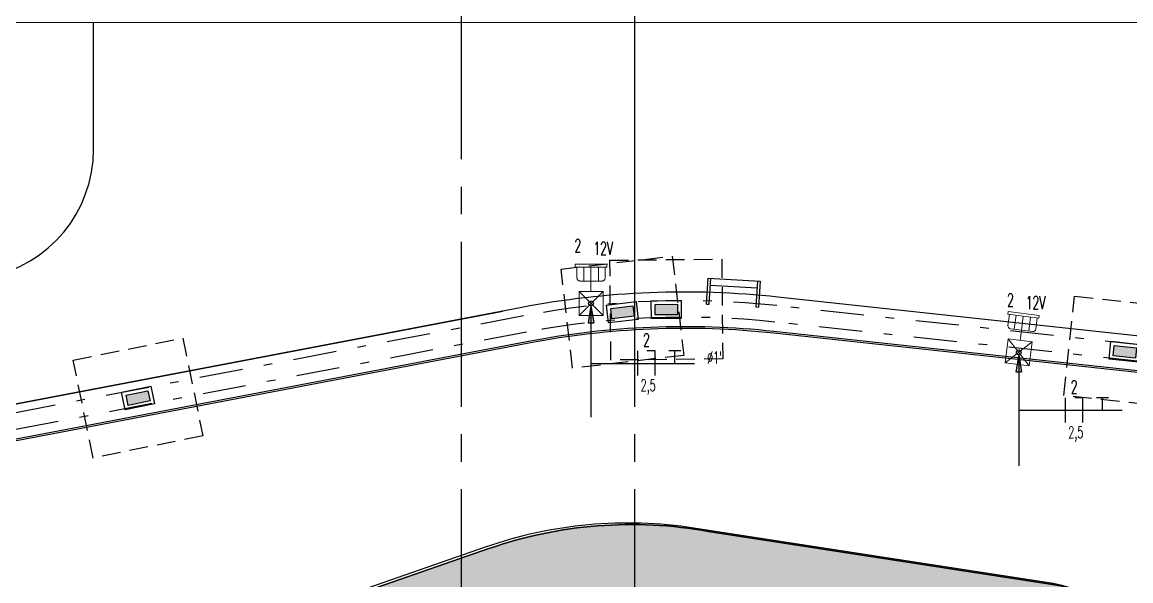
# Model space of a CAD drawing. Extents: x -14.2 to 52.3, y 3.7 to 90.9.
# Drawn here: x 11.56 to 24.35, y 35.98 to 42.43 of the extents above; entities that cross this region are included whole.
import ezdxf
from ezdxf.enums import TextEntityAlignment as Align

# ---------------------------------------------------------------- set-up
doc = ezdxf.new("R2010")
doc.units = 0
for name, pattern in [('limpo_PINI-PSG-PE-0102-LAZ-R00$0$CENTER2', [28.575, 19.05, -3.175, 3.175, -3.175]), ('limpo_PINI-PSG-PE-0102-LAZ-R00$0$DASHDOT', [1, 0.5, -0.25, 0, -0.25]), ('limpo_PINI-PSG-PE-0102-LAZ-R00$0$HIDDEN', [0.375, 0.25, -0.125]), ('limpo_PINI-PSG-PE-0102-LAZ-R00$0$TELEFONE_TETO', [1.04, 0.6, -0.1, 0.07, -0.1, 0.07, -0.1])]:
    doc.linetypes.add(name, pattern=pattern)
for name, color, linetype in [('FOR_CONTROL', 2, 'Continuous'), ('limpo_PINI-PSG-PE-0102-LAZ-R00$0$E-TOMADAS', 1, 'Continuous'), ('limpo_PINI-PSG-PE-0102-LAZ-R00$0$FIACAO', 253, 'Continuous'), ('limpo_PINI-PSG-PE-0102-LAZ-R00$0$INDICACAO_CIRCUITO_FIA', 253, 'Continuous'), ('limpo_PINI-PSG-PE-0102-LAZ-R00$0$INDICACAO_DIAM_TUBULACAO', 253, 'Continuous'), ('limpo_PINI-PSG-PE-0102-LAZ-R00$0$LINHA_DE_CHAMADA', 41, 'Continuous'), ('limpo_PINI-PSG-PE-0102-LAZ-R00$0$LUMINÁRIAS', 1, 'Continuous'), ('limpo_PINI-PSG-PE-0102-LAZ-R00$0$PA_CAIX', 1, 'Continuous'), ('limpo_PINI-PSG-PE-0102-LAZ-R00$0$PA_EQUI', 1, 'Continuous'), ('limpo_PINI-PSG-PE-0102-LAZ-R00$0$PA_ESTR', 181, 'limpo_PINI-PSG-PE-0102-LAZ-R00$0$CENTER2'), ('limpo_PINI-PSG-PE-0102-LAZ-R00$0$PA_EXTE_2', 2, 'Continuous'), ('limpo_PINI-PSG-PE-0102-LAZ-R00$0$PA_EXTE_3', 3, 'Continuous'), ('limpo_PINI-PSG-PE-0102-LAZ-R00$0$PA_INST_HIDR', 162, 'Continuous'), ('limpo_PINI-PSG-PE-0102-LAZ-R00$0$PA_PROJ_I', 2, 'limpo_PINI-PSG-PE-0102-LAZ-R00$0$DASHDOT'), ('limpo_PINI-PSG-PE-0102-LAZ-R00$0$QUADROS', 1, 'Continuous'), ('limpo_PINI-PSG-PE-0102-LAZ-R00$0$XR_ELET', 31, 'Continuous'), ('XR_ARQT', 7, 'Continuous')]:
    doc.layers.add(name, color=color, linetype=linetype)
doc.layers.add('limpo_PINI-PSG-PE-0102-LAZ-R00$0$PA_VIEW', color=1, linetype='Continuous', plot=False)
doc.layers.add('PA_VEGE_AUX2', color=6, linetype='Continuous', plot=False)
doc.layers.add('PA_VEGE_FOR_PESEBZ', color=7, linetype='Continuous', lineweight=0, true_color=0x9366e5)
doc.styles.add('limpo_PINI-PSG-PE-0102-LAZ-R00$0$RomanS', font='romans__.ttf', dxfattribs={"width": 1.25, "height": 0.0375})

# ---------------------------------------------------------------- blocks, each defined once
blk = doc.blocks.new('limpo_PINI-PSG-PE-0102-LAZ-R00$0$ESC_MET')
for p, q in [((-0.6, -0.15), (-0.6, 0.15)), ((-0.6, 0.15), (0, 0.15)), ((-0.57, -0.15), (-0.57, 0.15)), ((-0.03, 0.15), (-0.03, -0.15)), ((0, 0.15), (0, -0.15)), ((-0.57, 0.07), (-0.03, 0.07)), ((-0.6, -0.15), (-0.57, -0.15)), ((-0.03, -0.15), (0, -0.15))]:
    blk.add_line(p, q)
blk = doc.blocks.new('*U458', base_point=(85.008, -19.286))
at = {"layer": 'limpo_PINI-PSG-PE-0102-LAZ-R00$0$E-TOMADAS', "lineweight": 0}
for p, q in [((84.449, -19.425), (84.449, -19.148)), ((84.449, -19.425), (84.727, -19.148)), ((84.449, -19.148), (84.727, -19.425)), ((84.449, -19.148), (84.727, -19.148)), ((84.727, -19.148), (84.727, -19.425)), ((84.846, -19.157), (84.846, -19.416)), ((85.008, -19.124), (84.879, -19.124)), ((85.008, -19.105), (85.008, -19.467)), ((85.04, -19.105), (85.008, -19.105)), ((85.04, -19.467), (85.04, -19.105)), ((84.727, -19.286), (84.846, -19.286)), ((84.846, -19.202), (85.008, -19.202)), ((84.846, -19.286), (85.008, -19.286)), ((84.727, -19.425), (84.449, -19.425)), ((84.846, -19.371), (85.008, -19.371)), ((84.879, -19.448), (85.008, -19.448)), ((85.008, -19.467), (85.04, -19.467))]:
    blk.add_line(p, q, dxfattribs=at)
for centre, start, end in [((84.879, -19.157), 90, 180), ((84.879, -19.416), 180, 270)]:
    blk.add_arc(centre, 0.0323, start, end, dxfattribs=at)
blk = doc.blocks.new('*U459', base_point=(88.304, -20.764))
at = {"layer": 'limpo_PINI-PSG-PE-0102-LAZ-R00$0$E-TOMADAS', "lineweight": 0}
for p, q in [((88.305, -20.583), (88.305, -20.946)), ((88.337, -20.583), (88.305, -20.583)), ((88.337, -20.946), (88.337, -20.583)), ((87.746, -20.903), (87.746, -20.626)), ((87.746, -20.903), (88.023, -20.626)), ((87.746, -20.626), (88.023, -20.903)), ((87.746, -20.626), (88.023, -20.626)), ((88.023, -20.626), (88.023, -20.903)), ((88.143, -20.635), (88.143, -20.894)), ((88.143, -20.68), (88.304, -20.68)), ((88.305, -20.603), (88.175, -20.603)), ((88.023, -20.764), (88.143, -20.764)), ((88.143, -20.764), (88.304, -20.764)), ((88.023, -20.903), (87.746, -20.903)), ((88.143, -20.849), (88.304, -20.849)), ((88.175, -20.926), (88.305, -20.926)), ((88.305, -20.946), (88.337, -20.946))]:
    blk.add_line(p, q, dxfattribs=at)
for centre, start, end in [((88.175, -20.635), 90, 180), ((88.175, -20.894), 180, 270)]:
    blk.add_arc(centre, 0.0323, start, end, dxfattribs=at)
blk = doc.blocks.new('*U452')
blk.add_hatch(color=256).paths.add_polyline_path([(-0.0167, -0.0074), (-0.1456, -0.0405), (-0.1279, -0.0805)])
for p, q in [((-0.0167, -0.0074), (-0.7994, -0.3538)), ((-0.0167, -0.0074), (-0.1456, -0.0405)), ((-0.1456, -0.0405), (-0.1279, -0.0805)), ((-0.0167, -0.0074), (-0.1279, -0.0805))]:
    blk.add_line(p, q)
blk.add_circle((0, 0), 0.0182)
blk = doc.blocks.new('*U455', base_point=(92.189, -13.163))
at = {"color": 41}
for p, q in [((92.089, -13.305), (92.089, -13.02)), ((92.289, -13.02), (92.194, -13.02)), ((92.289, -13.305), (92.289, -13.02))]:
    blk.add_line(p, q, dxfattribs=at)
blk = doc.blocks.new('*U456', base_point=(92.515, -13.163))
at = {"color": 41, "linetype": 'Continuous'}
for p, q in [((92.584, -13.02), (92.446, -13.02)), ((92.515, -13.163), (92.515, -13.02))]:
    blk.add_line(p, q, dxfattribs=at)
blk = doc.blocks.new('limpo_PINI-PSG-PE-0102-LAZ-R00$0$A$C1A297CD0')
at = {"layer": 'limpo_PINI-PSG-PE-0102-LAZ-R00$0$LINHA_DE_CHAMADA'}
for points in [[(6.04, 16.881), (6.423, 16.881), (7.233, 16.881)], [(10.974, 16.339), (11.357, 16.339), (12.167, 16.339)]]:
    blk.add_lwpolyline(points, dxfattribs=at)
at = {"layer": 'limpo_PINI-PSG-PE-0102-LAZ-R00$0$FIACAO'}
for name, p in [('*U455', (6.681, 16.881)), ('*U456', (7.007, 16.881)), ('*U455', (11.615, 16.339)), ('*U456', (11.941, 16.339))]:
    blk.add_blockref(name, p, dxfattribs=at)
at = {"layer": 'limpo_PINI-PSG-PE-0102-LAZ-R00$0$LUMINÁRIAS'}
for name, p, rotation in [('*U458', (6.04, 17.993), 90), ('*U459', (11.026, 17.425), 82.82619278743176)]:
    blk.add_blockref(name, p, dxfattribs=dict(at, rotation=rotation))
at = {"layer": 'limpo_PINI-PSG-PE-0102-LAZ-R00$0$QUADROS', "linetype": 'limpo_PINI-PSG-PE-0102-LAZ-R00$0$TELEFONE_TETO', "xscale": 1.5, "yscale": 1.5, "zscale": 1.5, "rotation": 66.12379924662106}
for p in [(6.04, 17.573), (10.974, 17.008)]:
    blk.add_blockref('*U452', p, dxfattribs=at)
at = {"layer": 'limpo_PINI-PSG-PE-0102-LAZ-R00$0$INDICACAO_CIRCUITO_FIA', "style": 'limpo_PINI-PSG-PE-0102-LAZ-R00$0$RomanS', "width": 0.6}
for s, p in [('2', (5.888, 18.165)), ('12V', (6.179, 18.134)), ('2', (10.879, 17.537)), ('12V', (11.169, 17.506)), ('2', (6.681, 17.076)), ('2', (11.615, 16.534))]:
    blk.add_text(s, height=0.15, dxfattribs=at).set_placement(p, align=Align.CENTER)
at = {"layer": 'limpo_PINI-PSG-PE-0102-LAZ-R00$0$INDICACAO_DIAM_TUBULACAO', "style": 'limpo_PINI-PSG-PE-0102-LAZ-R00$0$RomanS', "width": 0.6}
for s, p in [('%%C1"', (7.38, 16.881)), ('2,5', (6.612, 16.561)), ('2,5', (11.546, 16.018))]:
    blk.add_text(s, height=0.135, dxfattribs=at).set_placement(p)
blk = doc.blocks.new('limpo_PINI-PSG-PE-0102-LAZ-R00$0$A$C542bfc4c')
blk.add_blockref('limpo_PINI-PSG-PE-0102-LAZ-R00$0$A$C1A297CD0', (0, 0))
blk = doc.blocks.new('limpo_PINI-PSG-PE-0102-LAZ-R00$0$PLACA PROF PISO')
h = blk.add_hatch(color=10)
h.dxf.hatch_style = 1
h.paths.add_polyline_path([(157.356, -53.5573), (157.356, -53.7073), (157.426, -53.7073), (157.426, -53.5573)])
at = {"color": 10}
for points in [[(157.331, -53.5323), (157.451, -53.5323), (157.451, -53.7323), (157.331, -53.7323)], [(157.356, -53.5573), (157.426, -53.5573), (157.426, -53.7073), (157.356, -53.7073)]]:
    blk.add_lwpolyline(points, close=True, dxfattribs=at)
at = {"layer": 'limpo_PINI-PSG-PE-0102-LAZ-R00$0$PA_VIEW', "color": 252, "linetype": 'limpo_PINI-PSG-PE-0102-LAZ-R00$0$HIDDEN', "ltscale": 0.5}
blk.add_lwpolyline([(157.726, -54.0073), (157.056, -54.0073), (157.056, -53.2573), (157.726, -53.2573)], close=True, dxfattribs=at)
blk = doc.blocks.new('limpo_PINI-PSG-PE-0102-LAZ-R00')
at = {"layer": 'limpo_PINI-PSG-PE-0102-LAZ-R00$0$PA_ESTR', "ltscale": 0.1}
for points in [[(16.669, 26.542), (16.669, 42.567)], [(18.669, 26.542), (18.669, 42.567)]]:
    blk.add_lwpolyline(points, dxfattribs=at)
at = {"layer": 'limpo_PINI-PSG-PE-0102-LAZ-R00$0$PA_EXTE_2'}
for p, q in [((12.426, 40.943), (12.426, 42.41)), ((18.669, 39.28), (18.669, 42.41))]:
    blk.add_line(p, q, dxfattribs=at)
blk.add_arc((10.926, 40.943), 1.5, 280.8075, 0, dxfattribs=at)
at = {"layer": 'limpo_PINI-PSG-PE-0102-LAZ-R00$0$PA_EXTE_3'}
blk.add_line((10.954, 37.895), (17.149, 39.077), dxfattribs=at)
for points in [[(46.557, 42.407), (44.005, 24.766), (40.034, 24.766), (40.033, 26.64), (38.652, 29.782), (40.3, 30.506), (37.964, 35.817, 0.268396), (35.541, 37.593), (20.318, 39.238, 0.074215), (17.368, 39.119), (10.971, 37.898, -0.311638), (7.853, 39.274), (5.926, 42.41), (46.557, 42.407)], [(24.084, 33.12), (24.332, 34.796, 0.412445), (23.496, 35.931), (19.351, 36.571, 0.122747), (16.943, 36.351), (10.607, 34.143, -0.351495), (5.889, 35.816), (3, 40.486, 0.259799), (2.149, 40.96), (0.949, 40.96, 0.360609)]]:
    blk.add_lwpolyline(points, format="xyb", dxfattribs=at)
at = {"layer": 'limpo_PINI-PSG-PE-0102-LAZ-R00$0$PA_INST_HIDR'}
for points in [[(38.117, 30.005), (39.746, 30.722), (37.58, 35.648, 0.268396), (35.495, 37.175), (20.273, 38.821, 0.074215), (17.446, 38.706), (11.05, 37.485, -0.311638), (7.495, 39.054), (5.316, 42.6)], [(38.125, 29.987), (39.773, 30.711), (37.598, 35.656, 0.268396), (35.498, 37.195), (20.275, 38.841, 0.074215), (17.443, 38.726), (11.046, 37.505, -0.311638), (7.512, 39.065), (5.333, 42.61)]]:
    blk.add_lwpolyline(points, format="xyb", dxfattribs=at)
at = {"layer": 'limpo_PINI-PSG-PE-0102-LAZ-R00$0$PA_PROJ_I'}
for points in [[(46.892, 42.697), (44.108, 24.447), (39.743, 24.447), (39.743, 26.579), (38.27, 29.93), (39.918, 30.655), (37.699, 35.701, 0.268396), (35.509, 37.304), (20.286, 38.95, 0.074215), (17.422, 38.834), (11.026, 37.613, -0.311638), (7.606, 39.122), (5.407, 42.7)], [(46.673, 42.507), (43.998, 24.637), (39.933, 24.637), (39.933, 26.619), (38.52, 29.833), (40.168, 30.557), (37.873, 35.777, 0.268396), (35.53, 37.493), (20.307, 39.139, 0.074215), (17.386, 39.021), (10.99, 37.8, -0.311638), (7.768, 39.222), (5.747, 42.51)]]:
    blk.add_lwpolyline(points, format="xyb", close=True, dxfattribs=at)
at = {"layer": 'limpo_PINI-PSG-PE-0102-LAZ-R00$0$PA_CAIX', "rotation": 356.7094322334484}
blk.add_blockref('limpo_PINI-PSG-PE-0102-LAZ-R00$0$ESC_MET', (20.105, 39.272), dxfattribs=at)
at = {"layer": 'limpo_PINI-PSG-PE-0102-LAZ-R00$0$PA_EQUI'}
for p, xscale, yscale, zscale, rotation in [((-41.904, -240.552), 1.720437380985231, 1.720437380985231, 1.720437380985231, 96.6217058105308), ((-70.464, -232.617), 1.720437380985232, 1.720437380985232, 1.720437380985232, 90.5860022673602), ((-96.455, -220.718), 1.720437380985232, 1.720437380985232, 1.720437380985232, 83.8439341129864), ((-23.976, -245.606), 1.720437380985232, 1.720437380985232, 1.720437380985232, 101.4027264269469)]:
    blk.add_blockref('limpo_PINI-PSG-PE-0102-LAZ-R00$0$PLACA PROF PISO', p, dxfattribs=dict(at, xscale=xscale, yscale=yscale, zscale=zscale, rotation=rotation))
at = {"layer": 'limpo_PINI-PSG-PE-0102-LAZ-R00$0$XR_ELET'}
blk.add_blockref('limpo_PINI-PSG-PE-0102-LAZ-R00$0$A$C542bfc4c', (12.124, 21.592), dxfattribs=at)

msp = doc.modelspace()

# ---------------------------------------------------------------- hatches: boundary and pattern name
at = {"layer": 'PA_VEGE_FOR_PESEBZ'}
h = msp.add_hatch(color=256, dxfattribs=at)
h.dxf.hatch_style = 1
edge = h.paths.add_edge_path()
edge.add_line((23.495, 35.931), (19.476, 36.55))
edge.add_arc((18.588, 31.629), 5, 79.7729, 109.2115)
edge.add_line((16.943, 36.351), (10.34, 34.05))
edge.add_arc((9.308, 37.941), 4.026, 212.5455, 284.8468, ccw=False)
edge.add_line((5.915, 35.776), (3.408, 39.827))
edge.add_line((3.408, 39.827), (3.408, 37.458))
edge.add_arc((5.408, 37.458), 2, 180, 235.2242)
edge.add_line((4.267, 35.815), (7.124, 33.832))
edge.add_arc((9.405, 37.117), 4, 235.2242, 283.859)
edge.add_line((10.363, 33.234), (14.414, 34.233))
edge.add_arc((16.386, 32.388), 2.701, 109.5029, 136.9045, ccw=False)
edge.add_line((15.484, 34.933), (17.132, 35.539))
edge.add_arc((18.167, 32.723), 3, 90.5021, 110.1719, ccw=False)
edge.add_line((18.141, 35.723), (19.269, 35.733))
edge.add_arc((19.272, 35.433), 0.3, 9.4718, 90.5021, ccw=False)
edge.add_line((19.568, 35.482), (19.574, 35.447))
edge.add_arc((21.025, 35.364), 1.453, 176.7324, 181.9087)
edge.add_arc((19.52, 30.192), 5.124, 80.7426, 89.42, ccw=False)
edge.add_line((20.344, 35.249), (24.309, 34.639))
edge.add_line((24.309, 34.639), (24.334, 34.808))
edge.add_arc((23.343, 34.942), 1, 352.2917, 441.2426)

# ---------------------------------------------------------------- linework, layer by layer
at = {"layer": 'FOR_CONTROL'}
for points in [[(24.334, 34.808), (24.309, 34.639), (20.295, 35.257), (19.932, 35.299), (19.566, 35.316, 0.12597), (19.57, 35.464, 0.386138), (19.269, 35.733), (18.141, 35.723, 0.086037), (17.132, 35.539), (15.484, 34.933, 0.120135), (14.414, 34.233), (10.363, 33.234, -0.215453), (7.124, 33.832), (4.267, 35.815, -0.245736), (3.408, 37.458), (3.408, 39.827), (5.915, 35.776, 0.326374), (10.34, 34.05), (16.943, 36.351, -0.129161), (19.476, 36.55), (23.495, 35.931, -0.40886)], [(23.495, 35.931), (19.476, 36.55, 0.129161), (16.943, 36.351), (10.34, 34.05, -0.326374), (5.915, 35.776), (3.408, 39.827), (3.408, 37.458, 0.245736), (4.267, 35.815), (7.124, 33.832, 0.215453), (10.363, 33.234), (14.414, 34.233, -0.120135), (15.484, 34.933), (17.132, 35.539, -0.086037), (18.141, 35.723), (19.269, 35.733, -0.36907), (19.568, 35.482), (19.574, 35.447, 0.02259), (19.572, 35.316, -0.03788), (20.344, 35.249), (24.309, 34.639), (24.334, 34.808, 0.40886)]]:
    msp.add_lwpolyline(points, format="xyb", close=True, dxfattribs=at)
at = {"layer": 'PA_VEGE_AUX2'}
msp.add_lwpolyline([(16.668, 34.22), (24.084, 33.12), (24.334, 34.808, 0.408719), (23.496, 35.931), (19.476, 36.55, 0.129162), (16.943, 36.351), (10.34, 34.05, -0.326374), (5.915, 35.776), (3.032, 40.434, 0.273678), (2.149, 40.96), (0.949, 40.96), (0.949, 38.302, 0.235877), (2.142, 35.927), (7.615, 32.357, 0.191816), (8.682, 32.246), (15.393, 34.138, -0.105914)], format="xyb", close=True, dxfattribs=at)

# ---------------------------------------------------------------- next in the draw order: block references
at = {"layer": 'XR_ARQT'}
msp.add_blockref('limpo_PINI-PSG-PE-0102-LAZ-R00', (-0.042, 0.017), dxfattribs=at)

doc.saveas('drawing.dxf')
